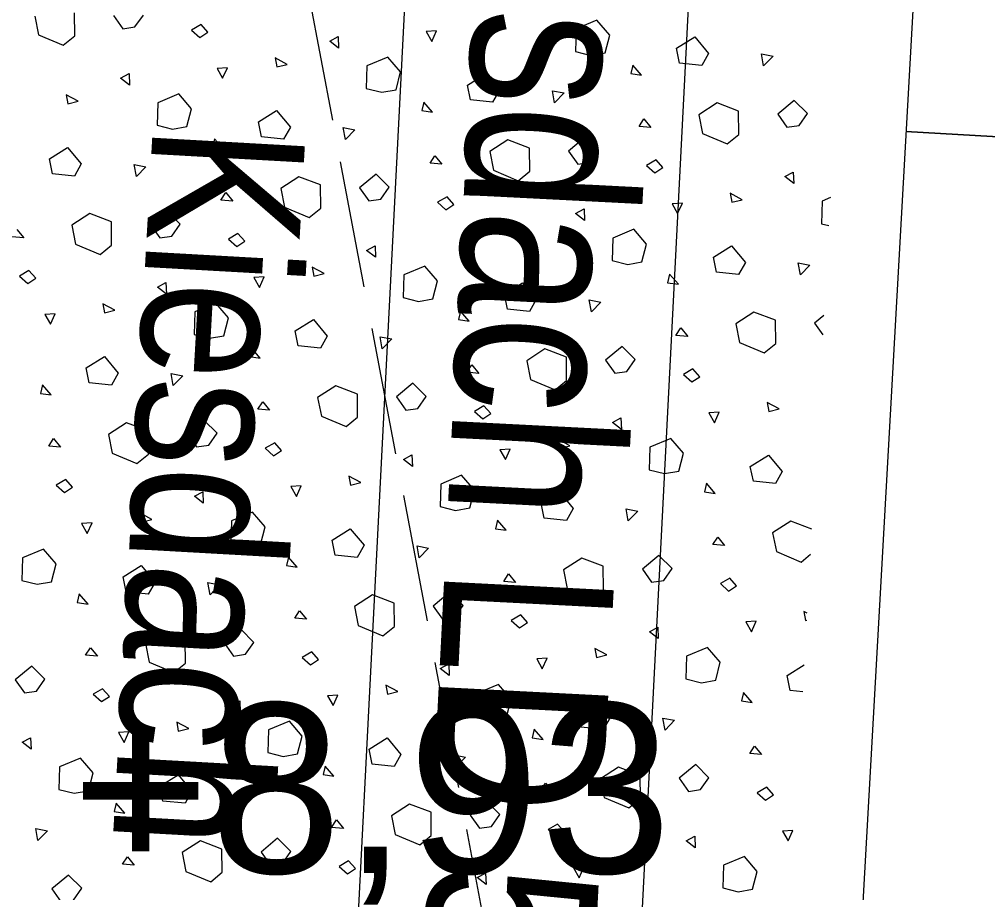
# Model space of a CAD drawing. Header units: metres. Extents: x -19025 to 34897, y -14024 to 26069.
# Drawn here: x -12210 to -11640, y 15038 to 15552 of the extents above; entities that cross this region are included whole.
import ezdxf

# ---------------------------------------------------------------- set-up
doc = ezdxf.new("R2010")
doc.units = ezdxf.units.M
doc.header["$MEASUREMENT"] = 0
doc.linetypes.add('Strichlinie eng', pattern=[0.1, 0.075, -0.025])
doc.linetypes.add('Strichlinie mittel', pattern=[0.15, 0.1, -0.05])
for name, color, linetype in [('221 Gefälledämmung 3D', 7, 'Continuous'), ('310 Dachkonstruktion massiv', 7, 'Continuous'), ('916 Kote PP Rohbau', 7, 'Continuous'), ('930 Beschriftung Allgemein', 7, 'Continuous'), ('937 Beschriftung Detail', 7, 'Continuous')]:
    doc.layers.add(name, color=color, linetype=linetype)
doc.styles.add('ERSTELLTER_STIL_1', font='ARIALN.TTF')
doc.styles.add('ERSTELLTER_STIL_3', font='arial.ttf')
doc.styles.add('ERSTELLTER_STIL_9', font='arial.ttf', dxfattribs={"width": 0.8})

# ---------------------------------------------------------------- blocks, each defined once
blk = doc.blocks.new('Höhenbemaßung_26_1', base_point=(-14.03105, 19.23412))
at = {"layer": '916 Kote PP Rohbau', "color": 7, "linetype": 'Continuous', "lineweight": 13}
for p, q in [((-14.03105, 19.13412), (-14.03105, 19.33412)), ((-14.13105, 19.23412), (-13.93105, 19.23412))]:
    blk.add_line(p, q, dxfattribs=at)
blk.add_circle((-14.03105, 19.23412), 0.05, dxfattribs=at)
at = {"layer": '916 Kote PP Rohbau', "color": 7, "lineweight": 13, "insert": (-13.93105, 19.33412), "char_height": 0.1, "attachment_point": 7, "style": 'ERSTELLTER_STIL_3'}
blk.add_mtext('\\A1;{\\pql;\\fArial|b0|i0|c0|p0;\\W1.000000;+8,93}', dxfattribs=at)
blk = doc.blocks.new('*X769')
at = {"layer": '930 Beschriftung Allgemein', "color": 254, "linetype": 'Continuous', "lineweight": 9, "true_color": 0xd4d4d4}
for p, q in [((-13.9526, 19.85714), (-13.95043, 19.84611)), ((-13.92911, 19.84554), (-13.92923, 19.85921)), ((-13.90622, 19.85747), (-13.90075, 19.84976)), ((-13.89363, 19.85079), (-13.88871, 19.85782)), ((-13.85471, 19.85226), (-13.8603, 19.849)), ((-13.85072, 19.84772), (-13.85471, 19.85226)), ((-13.68797, 19.85429), (-13.68704, 19.84898)), ((-13.68092, 19.85052), (-13.68797, 19.85429)), ((-13.62161, 19.85479), (-13.63394, 19.84965)), ((-13.61414, 19.84607), (-13.62161, 19.85479)), ((-13.95043, 19.84611), (-13.93589, 19.84001)), ((-13.93589, 19.84001), (-13.92911, 19.84554)), ((-13.90075, 19.84976), (-13.89363, 19.85079)), ((-13.8603, 19.849), (-13.85542, 19.84461)), ((-13.85542, 19.84461), (-13.85072, 19.84772)), ((-13.71615, 19.8485), (-13.72224, 19.84811)), ((-13.72224, 19.84811), (-13.71893, 19.8423)), ((-13.71893, 19.8423), (-13.71615, 19.8485)), ((-13.68704, 19.84898), (-13.68092, 19.85052)), ((-13.63394, 19.84965), (-13.63433, 19.83635)), ((-13.61685, 19.83555), (-13.61414, 19.84607)), ((-13.779, 19.84239), (-13.774, 19.8451)), ((-13.77372, 19.83831), (-13.779, 19.84239)), ((-13.774, 19.8451), (-13.77372, 19.83831)), ((-13.57476, 19.83833), (-13.56407, 19.84501)), ((-13.56407, 19.84501), (-13.55596, 19.83526)), ((-13.63433, 19.83635), (-13.62526, 19.83407)), ((-13.62526, 19.83407), (-13.61685, 19.83555)), ((-13.57297, 19.82952), (-13.57476, 19.83833)), ((-13.55596, 19.83526), (-13.55996, 19.82817)), ((-13.52478, 19.83498), (-13.51793, 19.83367)), ((-13.52353, 19.82789), (-13.52478, 19.83498)), ((-13.81107, 19.83259), (-13.81014, 19.82728)), ((-13.80402, 19.82881), (-13.81107, 19.83259)), ((-13.81014, 19.82728), (-13.80402, 19.82881)), ((-13.74471, 19.83309), (-13.75704, 19.82795)), ((-13.73724, 19.82436), (-13.74471, 19.83309)), ((-13.60054, 19.82834), (-13.60172, 19.82334)), ((-13.59539, 19.8224), (-13.60054, 19.82834)), ((-13.55996, 19.82817), (-13.57297, 19.82952)), ((-13.51793, 19.83367), (-13.52353, 19.82789)), ((-13.9021, 19.82069), (-13.8971, 19.82339)), ((-13.8971, 19.82339), (-13.89682, 19.8166)), ((-13.83925, 19.82679), (-13.84534, 19.8264)), ((-13.84534, 19.8264), (-13.84203, 19.8206)), ((-13.84203, 19.8206), (-13.83925, 19.82679)), ((-13.75704, 19.82795), (-13.75743, 19.81464)), ((-13.73995, 19.81385), (-13.73724, 19.82436)), ((-13.69786, 19.81663), (-13.68717, 19.82331)), ((-13.68717, 19.82331), (-13.67906, 19.81355)), ((-13.60172, 19.82334), (-13.59539, 19.8224)), ((-13.89682, 19.8166), (-13.9021, 19.82069)), ((-13.86781, 19.81138), (-13.88014, 19.80624)), ((-13.86034, 19.80266), (-13.86781, 19.81138)), ((-13.75743, 19.81464), (-13.74836, 19.81236)), ((-13.74836, 19.81236), (-13.73995, 19.81385)), ((-13.69607, 19.80782), (-13.69786, 19.81663)), ((-13.67906, 19.81355), (-13.68306, 19.80646)), ((-13.64788, 19.81327), (-13.64103, 19.81197)), ((-13.64663, 19.80619), (-13.64788, 19.81327)), ((-13.64103, 19.81197), (-13.64663, 19.80619)), ((-13.93418, 19.81088), (-13.93324, 19.80557)), ((-13.92712, 19.8071), (-13.93418, 19.81088)), ((-13.93324, 19.80557), (-13.92712, 19.8071)), ((-13.88014, 19.80624), (-13.88053, 19.79294)), ((-13.72364, 19.80663), (-13.72482, 19.80164)), ((-13.71849, 19.8007), (-13.72364, 19.80663)), ((-13.68306, 19.80646), (-13.69607, 19.80782)), ((-13.55094, 19.80605), (-13.56159, 19.79916)), ((-13.53822, 19.80122), (-13.55094, 19.80605)), ((-13.50546, 19.80759), (-13.51521, 19.79949)), ((-13.4977, 19.79984), (-13.50546, 19.80759)), ((-13.86305, 19.79214), (-13.86034, 19.80266)), ((-13.82096, 19.79492), (-13.81027, 19.8016)), ((-13.81027, 19.8016), (-13.80216, 19.79185)), ((-13.72482, 19.80164), (-13.71849, 19.8007)), ((-13.5381, 19.78755), (-13.53822, 19.80122)), ((-13.50263, 19.79281), (-13.4977, 19.79984)), ((-13.81918, 19.78611), (-13.82096, 19.79492)), ((-13.59682, 19.7923), (-13.59394, 19.79669)), ((-13.59394, 19.79669), (-13.58987, 19.7917)), ((-13.56159, 19.79916), (-13.55942, 19.78813)), ((-13.51521, 19.79949), (-13.50975, 19.79178)), ((-13.88053, 19.79294), (-13.87146, 19.79066)), ((-13.87146, 19.79066), (-13.86305, 19.79214)), ((-13.80216, 19.79185), (-13.80616, 19.78475)), ((-13.77098, 19.79156), (-13.76413, 19.79026)), ((-13.76973, 19.78448), (-13.77098, 19.79156)), ((-13.76413, 19.79026), (-13.76973, 19.78448)), ((-13.58987, 19.7917), (-13.59682, 19.7923)), ((-13.50975, 19.79178), (-13.50263, 19.79281)), ((-13.84674, 19.78493), (-13.84792, 19.77993)), ((-13.84159, 19.77899), (-13.84674, 19.78493)), ((-13.80616, 19.78475), (-13.81918, 19.78611)), ((-13.67404, 19.78435), (-13.68469, 19.77745)), ((-13.66133, 19.77952), (-13.67404, 19.78435)), ((-13.62856, 19.78589), (-13.63831, 19.77778)), ((-13.6208, 19.77813), (-13.62856, 19.78589)), ((-13.55942, 19.78813), (-13.54488, 19.78202)), ((-13.54488, 19.78202), (-13.5381, 19.78755)), ((-13.94406, 19.77322), (-13.93337, 19.77989)), ((-13.93337, 19.77989), (-13.92526, 19.77014)), ((-13.84792, 19.77993), (-13.84159, 19.77899)), ((-13.68469, 19.77745), (-13.68252, 19.76642)), ((-13.6612, 19.76585), (-13.66133, 19.77952)), ((-13.63831, 19.77778), (-13.63285, 19.77007)), ((-13.62573, 19.7711), (-13.6208, 19.77813)), ((-13.94228, 19.7644), (-13.94406, 19.77322)), ((-13.71992, 19.77059), (-13.71704, 19.77498)), ((-13.71704, 19.77498), (-13.71297, 19.76999)), ((-13.58681, 19.77257), (-13.59239, 19.76931)), ((-13.58281, 19.76803), (-13.58681, 19.77257)), ((-13.92526, 19.77014), (-13.92926, 19.76305)), ((-13.89408, 19.76986), (-13.88724, 19.76855)), ((-13.89283, 19.76278), (-13.89408, 19.76986)), ((-13.88724, 19.76855), (-13.89283, 19.76278)), ((-13.71297, 19.76999), (-13.71992, 19.77059)), ((-13.68252, 19.76642), (-13.66798, 19.76032)), ((-13.66798, 19.76032), (-13.6612, 19.76585)), ((-13.63285, 19.77007), (-13.62573, 19.7711)), ((-13.59239, 19.76931), (-13.58751, 19.76492)), ((-13.58751, 19.76492), (-13.58281, 19.76803)), ((-13.92926, 19.76305), (-13.94228, 19.7644)), ((-13.79714, 19.76264), (-13.80779, 19.75574)), ((-13.78443, 19.75781), (-13.79714, 19.76264)), ((-13.75166, 19.76418), (-13.76141, 19.75607)), ((-13.74391, 19.75642), (-13.75166, 19.76418)), ((-13.51109, 19.7627), (-13.50609, 19.76541)), ((-13.50581, 19.75862), (-13.51109, 19.7627)), ((-13.50609, 19.76541), (-13.50581, 19.75862)), ((-13.80779, 19.75574), (-13.80562, 19.74472)), ((-13.7843, 19.74414), (-13.78443, 19.75781)), ((-13.76141, 19.75607), (-13.75595, 19.74837)), ((-13.74883, 19.74939), (-13.74391, 19.75642)), ((-13.84302, 19.74889), (-13.84014, 19.75327)), ((-13.83607, 19.74829), (-13.84302, 19.74889)), ((-13.84014, 19.75327), (-13.83607, 19.74829)), ((-13.75595, 19.74837), (-13.74883, 19.74939)), ((-13.70991, 19.75087), (-13.71549, 19.7476)), ((-13.70591, 19.74632), (-13.70991, 19.75087)), ((-13.54317, 19.7529), (-13.54223, 19.74759)), ((-13.53611, 19.74912), (-13.54317, 19.7529)), ((-13.54223, 19.74759), (-13.53611, 19.74912)), ((-13.48412, 19.75034), (-13.48913, 19.74826)), ((-13.80562, 19.74472), (-13.79108, 19.73861)), ((-13.79108, 19.73861), (-13.7843, 19.74414)), ((-13.71549, 19.7476), (-13.71061, 19.74321)), ((-13.71061, 19.74321), (-13.70591, 19.74632)), ((-13.63419, 19.741), (-13.6292, 19.74371)), ((-13.6292, 19.74371), (-13.62891, 19.73691)), ((-13.57134, 19.7471), (-13.57743, 19.74671)), ((-13.57743, 19.74671), (-13.57413, 19.74091)), ((-13.57413, 19.74091), (-13.57134, 19.7471)), ((-13.48913, 19.74826), (-13.48952, 19.73495)), ((-13.92024, 19.74094), (-13.93089, 19.73404)), ((-13.90753, 19.7361), (-13.92024, 19.74094)), ((-13.87476, 19.74248), (-13.88451, 19.73437)), ((-13.86701, 19.73472), (-13.87476, 19.74248)), ((-13.62891, 19.73691), (-13.63419, 19.741)), ((-13.96325, 19.73157), (-13.95917, 19.72658)), ((-13.93089, 19.73404), (-13.92872, 19.72301)), ((-13.9074, 19.72244), (-13.90753, 19.7361)), ((-13.88451, 19.73437), (-13.87905, 19.72666)), ((-13.87193, 19.72769), (-13.86701, 19.73472)), ((-13.5999, 19.73169), (-13.61223, 19.72655)), ((-13.59243, 19.72297), (-13.5999, 19.73169)), ((-13.48952, 19.73495), (-13.48505, 19.73383)), ((-13.95917, 19.72658), (-13.96612, 19.72718)), ((-13.87905, 19.72666), (-13.87193, 19.72769)), ((-13.83301, 19.72916), (-13.83859, 19.7259)), ((-13.83859, 19.7259), (-13.83371, 19.72151)), ((-13.82901, 19.72462), (-13.83301, 19.72916)), ((-13.66627, 19.73119), (-13.66533, 19.72588)), ((-13.65921, 19.72742), (-13.66627, 19.73119)), ((-13.66533, 19.72588), (-13.65921, 19.72742)), ((-13.61223, 19.72655), (-13.61262, 19.71325)), ((-13.92872, 19.72301), (-13.91418, 19.71691)), ((-13.91418, 19.71691), (-13.9074, 19.72244)), ((-13.83371, 19.72151), (-13.82901, 19.72462)), ((-13.7573, 19.71929), (-13.7523, 19.722)), ((-13.7523, 19.722), (-13.75201, 19.7152)), ((-13.69444, 19.7254), (-13.70053, 19.72501)), ((-13.70053, 19.72501), (-13.69723, 19.7192)), ((-13.69723, 19.7192), (-13.69444, 19.7254)), ((-13.59514, 19.71245), (-13.59243, 19.72297)), ((-13.55305, 19.71523), (-13.54236, 19.72191)), ((-13.54236, 19.72191), (-13.53425, 19.71216)), ((-13.75201, 19.7152), (-13.7573, 19.71929)), ((-13.55127, 19.70642), (-13.55305, 19.71523)), ((-13.78937, 19.70949), (-13.78843, 19.70417)), ((-13.78231, 19.70571), (-13.78937, 19.70949)), ((-13.723, 19.70998), (-13.73533, 19.70484)), ((-13.71553, 19.70126), (-13.723, 19.70998)), ((-13.61262, 19.71325), (-13.60355, 19.71097)), ((-13.60355, 19.71097), (-13.59514, 19.71245)), ((-13.53425, 19.71216), (-13.53825, 19.70507)), ((-13.50307, 19.71187), (-13.49623, 19.71057)), ((-13.50182, 19.70479), (-13.50307, 19.71187)), ((-13.49623, 19.71057), (-13.50182, 19.70479)), ((-13.95611, 19.70746), (-13.96169, 19.70419)), ((-13.96169, 19.70419), (-13.95681, 19.6998)), ((-13.95681, 19.6998), (-13.95211, 19.70291)), ((-13.95211, 19.70291), (-13.95611, 19.70746)), ((-13.81754, 19.70369), (-13.82363, 19.7033)), ((-13.82363, 19.7033), (-13.82033, 19.6975)), ((-13.82033, 19.6975), (-13.81754, 19.70369)), ((-13.78843, 19.70417), (-13.78231, 19.70571)), ((-13.73533, 19.70484), (-13.73572, 19.69154)), ((-13.57884, 19.70524), (-13.58001, 19.70024)), ((-13.57368, 19.6993), (-13.57884, 19.70524)), ((-13.53825, 19.70507), (-13.55127, 19.70642)), ((-13.8804, 19.69759), (-13.8754, 19.70029)), ((-13.87511, 19.6935), (-13.8804, 19.69759)), ((-13.8754, 19.70029), (-13.87511, 19.6935)), ((-13.71824, 19.69074), (-13.71553, 19.70126)), ((-13.67615, 19.69353), (-13.66546, 19.7002)), ((-13.66546, 19.7002), (-13.65735, 19.69045)), ((-13.58001, 19.70024), (-13.57368, 19.6993)), ((-13.73572, 19.69154), (-13.72665, 19.68926)), ((-13.67437, 19.68472), (-13.67615, 19.69353)), ((-13.91247, 19.68778), (-13.91153, 19.68247)), ((-13.90541, 19.684), (-13.91247, 19.68778)), ((-13.8461, 19.68828), (-13.85843, 19.68314)), ((-13.83863, 19.67956), (-13.8461, 19.68828)), ((-13.72665, 19.68926), (-13.71824, 19.69074)), ((-13.65735, 19.69045), (-13.66135, 19.68336)), ((-13.62617, 19.69017), (-13.61933, 19.68887)), ((-13.62493, 19.68309), (-13.62617, 19.69017)), ((-13.61933, 19.68887), (-13.62493, 19.68309)), ((-13.94064, 19.68199), (-13.94673, 19.6816)), ((-13.94673, 19.6816), (-13.94343, 19.67579)), ((-13.94343, 19.67579), (-13.94064, 19.68199)), ((-13.91153, 19.68247), (-13.90541, 19.684)), ((-13.85843, 19.68314), (-13.85882, 19.66983)), ((-13.70194, 19.68353), (-13.70311, 19.67854)), ((-13.69678, 19.6776), (-13.70194, 19.68353)), ((-13.66135, 19.68336), (-13.67437, 19.68472)), ((-13.52924, 19.68295), (-13.53988, 19.67606)), ((-13.51652, 19.67812), (-13.52924, 19.68295)), ((-13.48801, 19.68095), (-13.49351, 19.67639)), ((-13.84134, 19.66904), (-13.83863, 19.67956)), ((-13.79925, 19.67182), (-13.78856, 19.6785)), ((-13.78856, 19.6785), (-13.78046, 19.66875)), ((-13.70311, 19.67854), (-13.69678, 19.6776)), ((-13.53988, 19.67606), (-13.53771, 19.66503)), ((-13.51639, 19.66445), (-13.51652, 19.67812)), ((-13.49351, 19.67639), (-13.48865, 19.66954)), ((-13.85882, 19.66983), (-13.84975, 19.66756)), ((-13.84975, 19.66756), (-13.84134, 19.66904)), ((-13.79747, 19.66301), (-13.79925, 19.67182)), ((-13.78046, 19.66875), (-13.78445, 19.66165)), ((-13.57511, 19.6692), (-13.57224, 19.67359)), ((-13.56816, 19.6686), (-13.57511, 19.6692)), ((-13.57224, 19.67359), (-13.56816, 19.6686)), ((-13.78445, 19.66165), (-13.79747, 19.66301)), ((-13.74928, 19.66846), (-13.74243, 19.66716)), ((-13.74803, 19.66138), (-13.74928, 19.66846)), ((-13.74243, 19.66716), (-13.74803, 19.66138)), ((-13.53771, 19.66503), (-13.52317, 19.65892)), ((-13.52317, 19.65892), (-13.51639, 19.66445)), ((-13.82504, 19.66183), (-13.82621, 19.65683)), ((-13.81989, 19.65589), (-13.82504, 19.66183)), ((-13.65234, 19.66125), (-13.66299, 19.65435)), ((-13.63962, 19.65642), (-13.65234, 19.66125)), ((-13.60686, 19.66279), (-13.61661, 19.65468)), ((-13.5991, 19.65503), (-13.60686, 19.66279)), ((-13.92235, 19.65012), (-13.91167, 19.65679)), ((-13.91167, 19.65679), (-13.90356, 19.64704)), ((-13.82621, 19.65683), (-13.81989, 19.65589)), ((-13.69821, 19.64749), (-13.69534, 19.65188)), ((-13.69534, 19.65188), (-13.69126, 19.64689)), ((-13.66299, 19.65435), (-13.66081, 19.64332)), ((-13.63949, 19.64275), (-13.63962, 19.65642)), ((-13.61661, 19.65468), (-13.61114, 19.64697)), ((-13.60402, 19.648), (-13.5991, 19.65503)), ((-13.92057, 19.6413), (-13.92235, 19.65012)), ((-13.90356, 19.64704), (-13.90755, 19.63995)), ((-13.87238, 19.64676), (-13.86553, 19.64545)), ((-13.87113, 19.63967), (-13.87238, 19.64676)), ((-13.69126, 19.64689), (-13.69821, 19.64749)), ((-13.61114, 19.64697), (-13.60402, 19.648)), ((-13.5651, 19.64947), (-13.57068, 19.64621)), ((-13.57068, 19.64621), (-13.5658, 19.64182)), ((-13.5611, 19.64493), (-13.5651, 19.64947)), ((-13.94814, 19.64012), (-13.94931, 19.63512)), ((-13.94299, 19.63418), (-13.94814, 19.64012)), ((-13.90755, 19.63995), (-13.92057, 19.6413)), ((-13.86553, 19.64545), (-13.87113, 19.63967)), ((-13.72996, 19.64108), (-13.73971, 19.63297)), ((-13.7222, 19.63332), (-13.72996, 19.64108)), ((-13.66081, 19.64332), (-13.64627, 19.63722)), ((-13.64627, 19.63722), (-13.63949, 19.64275)), ((-13.5658, 19.64182), (-13.5611, 19.64493)), ((-13.94931, 19.63512), (-13.94299, 19.63418)), ((-13.77544, 19.63954), (-13.78609, 19.63264)), ((-13.76272, 19.63471), (-13.77544, 19.63954)), ((-13.76259, 19.62104), (-13.76272, 19.63471)), ((-13.82132, 19.62579), (-13.81844, 19.63017)), ((-13.81844, 19.63017), (-13.81436, 19.62519)), ((-13.78609, 19.63264), (-13.78391, 19.62162)), ((-13.73971, 19.63297), (-13.73424, 19.62527)), ((-13.72712, 19.62629), (-13.7222, 19.63332)), ((-13.52146, 19.6298), (-13.52052, 19.62449)), ((-13.51441, 19.62602), (-13.52146, 19.6298)), ((-13.81436, 19.62519), (-13.82132, 19.62579)), ((-13.73424, 19.62527), (-13.72712, 19.62629)), ((-13.6882, 19.62777), (-13.69378, 19.6245)), ((-13.69378, 19.6245), (-13.6889, 19.62011)), ((-13.6889, 19.62011), (-13.6842, 19.62322)), ((-13.6842, 19.62322), (-13.6882, 19.62777)), ((-13.54963, 19.624), (-13.55572, 19.62361)), ((-13.55572, 19.62361), (-13.55242, 19.61781)), ((-13.55242, 19.61781), (-13.54963, 19.624)), ((-13.52052, 19.62449), (-13.51441, 19.62602)), ((-13.89854, 19.61783), (-13.90919, 19.61094)), ((-13.88582, 19.613), (-13.89854, 19.61783)), ((-13.85306, 19.61938), (-13.86281, 19.61127)), ((-13.8453, 19.61162), (-13.85306, 19.61938)), ((-13.78391, 19.62162), (-13.76938, 19.61551)), ((-13.76938, 19.61551), (-13.76259, 19.62104)), ((-13.61249, 19.6179), (-13.60749, 19.6206)), ((-13.6072, 19.61381), (-13.61249, 19.6179)), ((-13.60749, 19.6206), (-13.6072, 19.61381)), ((-13.88569, 19.59934), (-13.88582, 19.613)), ((-13.85022, 19.60459), (-13.8453, 19.61162)), ((-13.94442, 19.60408), (-13.94154, 19.60847)), ((-13.94154, 19.60847), (-13.93747, 19.60348)), ((-13.90919, 19.61094), (-13.90702, 19.59991)), ((-13.86281, 19.61127), (-13.85734, 19.60356)), ((-13.8113, 19.60606), (-13.81689, 19.60279)), ((-13.80731, 19.60152), (-13.8113, 19.60606)), ((-13.64456, 19.60809), (-13.64362, 19.60278)), ((-13.63751, 19.60431), (-13.64456, 19.60809)), ((-13.5782, 19.60859), (-13.59052, 19.60345)), ((-13.57073, 19.59987), (-13.5782, 19.60859)), ((-13.93747, 19.60348), (-13.94442, 19.60408)), ((-13.85734, 19.60356), (-13.85022, 19.60459)), ((-13.81689, 19.60279), (-13.81201, 19.59841)), ((-13.81201, 19.59841), (-13.80731, 19.60152)), ((-13.67273, 19.6023), (-13.67883, 19.60191)), ((-13.67883, 19.60191), (-13.67552, 19.5961)), ((-13.67552, 19.5961), (-13.67273, 19.6023)), ((-13.64362, 19.60278), (-13.63751, 19.60431)), ((-13.59052, 19.60345), (-13.59092, 19.59015)), ((-13.90702, 19.59991), (-13.89248, 19.5938)), ((-13.89248, 19.5938), (-13.88569, 19.59934)), ((-13.73559, 19.59619), (-13.73059, 19.5989)), ((-13.7303, 19.5921), (-13.73559, 19.59619)), ((-13.73059, 19.5989), (-13.7303, 19.5921)), ((-13.57343, 19.58935), (-13.57073, 19.59987)), ((-13.53134, 19.59213), (-13.52066, 19.59881)), ((-13.52066, 19.59881), (-13.51255, 19.58906)), ((-13.59092, 19.59015), (-13.58184, 19.58787)), ((-13.58184, 19.58787), (-13.57343, 19.58935)), ((-13.52956, 19.58332), (-13.53134, 19.59213)), ((-13.51255, 19.58906), (-13.51655, 19.58196)), ((-13.9344, 19.58436), (-13.93999, 19.58109)), ((-13.93041, 19.57981), (-13.9344, 19.58436)), ((-13.76766, 19.58638), (-13.76673, 19.58107)), ((-13.76061, 19.58261), (-13.76766, 19.58638)), ((-13.7013, 19.58688), (-13.71363, 19.58174)), ((-13.69383, 19.57816), (-13.7013, 19.58688)), ((-13.51655, 19.58196), (-13.52956, 19.58332)), ((-13.93999, 19.58109), (-13.93511, 19.5767)), ((-13.93511, 19.5767), (-13.93041, 19.57981)), ((-13.79583, 19.58059), (-13.80193, 19.5802)), ((-13.80193, 19.5802), (-13.79862, 19.5744)), ((-13.79862, 19.5744), (-13.79583, 19.58059)), ((-13.76673, 19.58107), (-13.76061, 19.58261)), ((-13.71363, 19.58174), (-13.71402, 19.56844)), ((-13.69654, 19.56764), (-13.69383, 19.57816)), ((-13.55713, 19.58214), (-13.5583, 19.57714)), ((-13.55198, 19.5762), (-13.55713, 19.58214)), ((-13.85869, 19.57449), (-13.85369, 19.57719)), ((-13.85341, 19.5704), (-13.85869, 19.57449)), ((-13.85369, 19.57719), (-13.85341, 19.5704)), ((-13.65444, 19.57043), (-13.64376, 19.5771)), ((-13.64376, 19.5771), (-13.63565, 19.56735)), ((-13.5583, 19.57714), (-13.55198, 19.5762)), ((-13.71402, 19.56844), (-13.70494, 19.56616)), ((-13.70494, 19.56616), (-13.69654, 19.56764)), ((-13.65266, 19.56161), (-13.65444, 19.57043)), ((-13.63565, 19.56735), (-13.63965, 19.56026)), ((-13.60447, 19.56707), (-13.59762, 19.56576)), ((-13.60322, 19.55999), (-13.60447, 19.56707)), ((-13.89076, 19.56468), (-13.88983, 19.55937)), ((-13.88371, 19.5609), (-13.89076, 19.56468)), ((-13.88983, 19.55937), (-13.88371, 19.5609)), ((-13.8244, 19.56518), (-13.83673, 19.56004)), ((-13.81693, 19.55645), (-13.8244, 19.56518)), ((-13.68023, 19.56043), (-13.6814, 19.55543)), ((-13.67508, 19.5545), (-13.68023, 19.56043)), ((-13.63965, 19.56026), (-13.65266, 19.56161)), ((-13.59762, 19.56576), (-13.60322, 19.55999)), ((-13.91894, 19.55889), (-13.92503, 19.5585)), ((-13.92503, 19.5585), (-13.92172, 19.55269)), ((-13.92172, 19.55269), (-13.91894, 19.55889)), ((-13.83673, 19.56004), (-13.83712, 19.54673)), ((-13.81964, 19.54594), (-13.81693, 19.55645)), ((-13.77755, 19.54872), (-13.76686, 19.5554)), ((-13.76686, 19.5554), (-13.75875, 19.54565)), ((-13.6814, 19.55543), (-13.67508, 19.5545)), ((-13.50753, 19.55985), (-13.51818, 19.55295)), ((-13.49507, 19.55512), (-13.50753, 19.55985)), ((-13.55341, 19.5461), (-13.55053, 19.55048)), ((-13.55053, 19.55048), (-13.54646, 19.5455)), ((-13.51818, 19.55295), (-13.51601, 19.54193)), ((-13.9475, 19.54347), (-13.95983, 19.53833)), ((-13.94003, 19.53475), (-13.9475, 19.54347)), ((-13.83712, 19.54673), (-13.82805, 19.54445)), ((-13.82805, 19.54445), (-13.81964, 19.54594)), ((-13.77576, 19.53991), (-13.77755, 19.54872)), ((-13.75875, 19.54565), (-13.76275, 19.53855)), ((-13.72757, 19.54536), (-13.72072, 19.54406)), ((-13.72632, 19.53828), (-13.72757, 19.54536)), ((-13.72072, 19.54406), (-13.72632, 19.53828)), ((-13.54646, 19.5455), (-13.55341, 19.5461)), ((-13.95983, 19.53833), (-13.96022, 19.52503)), ((-13.80333, 19.53873), (-13.80451, 19.53373)), ((-13.79818, 19.53279), (-13.80333, 19.53873)), ((-13.76275, 19.53855), (-13.77576, 19.53991)), ((-13.63063, 19.53815), (-13.64128, 19.53125)), ((-13.61791, 19.53331), (-13.63063, 19.53815)), ((-13.58515, 19.53969), (-13.5949, 19.53158)), ((-13.57739, 19.53193), (-13.58515, 19.53969)), ((-13.51601, 19.54193), (-13.50147, 19.53582)), ((-13.50147, 19.53582), (-13.49589, 19.54037)), ((-13.94274, 19.52423), (-13.94003, 19.53475)), ((-13.90065, 19.52701), (-13.88996, 19.53369)), ((-13.88996, 19.53369), (-13.88185, 19.52394)), ((-13.80451, 19.53373), (-13.79818, 19.53279)), ((-13.61779, 19.51965), (-13.61791, 19.53331)), ((-13.58231, 19.5249), (-13.57739, 19.53193)), ((-13.89886, 19.5182), (-13.90065, 19.52701)), ((-13.67651, 19.52439), (-13.67363, 19.52878)), ((-13.67363, 19.52878), (-13.66956, 19.52379)), ((-13.64128, 19.53125), (-13.63911, 19.52022)), ((-13.5949, 19.53158), (-13.58943, 19.52387)), ((-13.54339, 19.52637), (-13.54898, 19.52311)), ((-13.5394, 19.52183), (-13.54339, 19.52637)), ((-13.96022, 19.52503), (-13.95115, 19.52275)), ((-13.95115, 19.52275), (-13.94274, 19.52423)), ((-13.88185, 19.52394), (-13.88585, 19.51685)), ((-13.85067, 19.52366), (-13.84382, 19.52235)), ((-13.84942, 19.51657), (-13.85067, 19.52366)), ((-13.84382, 19.52235), (-13.84942, 19.51657)), ((-13.66956, 19.52379), (-13.67651, 19.52439)), ((-13.58943, 19.52387), (-13.58231, 19.5249)), ((-13.54898, 19.52311), (-13.5441, 19.51872)), ((-13.5441, 19.51872), (-13.5394, 19.52183)), ((-13.92643, 19.51702), (-13.92761, 19.51202)), ((-13.92128, 19.51108), (-13.92643, 19.51702)), ((-13.88585, 19.51685), (-13.89886, 19.5182)), ((-13.75373, 19.51644), (-13.76438, 19.50954)), ((-13.74101, 19.51161), (-13.75373, 19.51644)), ((-13.70825, 19.51798), (-13.718, 19.50987)), ((-13.70049, 19.51022), (-13.70825, 19.51798)), ((-13.63911, 19.52022), (-13.62457, 19.51412)), ((-13.62457, 19.51412), (-13.61779, 19.51965)), ((-13.92761, 19.51202), (-13.92128, 19.51108)), ((-13.76438, 19.50954), (-13.76221, 19.49852)), ((-13.74089, 19.49794), (-13.74101, 19.51161)), ((-13.718, 19.50987), (-13.71254, 19.50217)), ((-13.70542, 19.50319), (-13.70049, 19.51022)), ((-13.79961, 19.50269), (-13.79673, 19.50707)), ((-13.79673, 19.50707), (-13.79266, 19.50209)), ((-13.66649, 19.50467), (-13.67208, 19.5014)), ((-13.6625, 19.50012), (-13.66649, 19.50467)), ((-13.49975, 19.5067), (-13.49882, 19.50138)), ((-13.49784, 19.50567), (-13.49975, 19.5067)), ((-13.79266, 19.50209), (-13.79961, 19.50269)), ((-13.76221, 19.49852), (-13.74767, 19.49241)), ((-13.74767, 19.49241), (-13.74089, 19.49794)), ((-13.71254, 19.50217), (-13.70542, 19.50319)), ((-13.67208, 19.5014), (-13.6672, 19.49701)), ((-13.6672, 19.49701), (-13.6625, 19.50012)), ((-13.52793, 19.5009), (-13.53402, 19.50051)), ((-13.53402, 19.50051), (-13.53071, 19.49471)), ((-13.53071, 19.49471), (-13.52793, 19.5009)), ((-13.49882, 19.50138), (-13.49807, 19.50157)), ((-13.87683, 19.49473), (-13.88748, 19.48784)), ((-13.86412, 19.4899), (-13.87683, 19.49473)), ((-13.83135, 19.49627), (-13.8411, 19.48817)), ((-13.82359, 19.48852), (-13.83135, 19.49627)), ((-13.59078, 19.4948), (-13.58578, 19.4975)), ((-13.5855, 19.49071), (-13.59078, 19.4948)), ((-13.58578, 19.4975), (-13.5855, 19.49071)), ((-13.88748, 19.48784), (-13.88531, 19.47681)), ((-13.86399, 19.47623), (-13.86412, 19.4899)), ((-13.8411, 19.48817), (-13.83564, 19.48046)), ((-13.82852, 19.48149), (-13.82359, 19.48852)), ((-13.92271, 19.48098), (-13.91983, 19.48537)), ((-13.91576, 19.48038), (-13.92271, 19.48098)), ((-13.91983, 19.48537), (-13.91576, 19.48038)), ((-13.83564, 19.48046), (-13.82852, 19.48149)), ((-13.7896, 19.48296), (-13.79518, 19.47969)), ((-13.7856, 19.47842), (-13.7896, 19.48296)), ((-13.62286, 19.48499), (-13.62192, 19.47968)), ((-13.6158, 19.48121), (-13.62286, 19.48499)), ((-13.62192, 19.47968), (-13.6158, 19.48121)), ((-13.55649, 19.48549), (-13.56882, 19.48035)), ((-13.54902, 19.47677), (-13.55649, 19.48549)), ((-13.88531, 19.47681), (-13.87077, 19.4707)), ((-13.87077, 19.4707), (-13.86399, 19.47623)), ((-13.79518, 19.47969), (-13.7903, 19.47531)), ((-13.7903, 19.47531), (-13.7856, 19.47842)), ((-13.71388, 19.47309), (-13.70888, 19.4758)), ((-13.70888, 19.4758), (-13.7086, 19.469)), ((-13.65103, 19.4792), (-13.65712, 19.47881)), ((-13.65712, 19.47881), (-13.65381, 19.473)), ((-13.65381, 19.473), (-13.65103, 19.4792)), ((-13.56882, 19.48035), (-13.56921, 19.46704)), ((-13.55173, 19.46625), (-13.54902, 19.47677)), ((-13.50964, 19.46903), (-13.49954, 19.47534)), ((-13.95445, 19.47457), (-13.9642, 19.46646)), ((-13.9467, 19.46681), (-13.95445, 19.47457)), ((-13.7086, 19.469), (-13.71388, 19.47309)), ((-13.9642, 19.46646), (-13.95874, 19.45875)), ((-13.95162, 19.45978), (-13.9467, 19.46681)), ((-13.67959, 19.46378), (-13.69192, 19.45864)), ((-13.67212, 19.45506), (-13.67959, 19.46378)), ((-13.56921, 19.46704), (-13.56014, 19.46477)), ((-13.56014, 19.46477), (-13.55173, 19.46625)), ((-13.50786, 19.46022), (-13.50964, 19.46903)), ((-13.95874, 19.45875), (-13.95162, 19.45978)), ((-13.9127, 19.46125), (-13.91828, 19.45799)), ((-13.91828, 19.45799), (-13.9134, 19.4536)), ((-13.9087, 19.45671), (-13.9127, 19.46125)), ((-13.74596, 19.46328), (-13.74502, 19.45797)), ((-13.7389, 19.45951), (-13.74596, 19.46328)), ((-13.74502, 19.45797), (-13.7389, 19.45951)), ((-13.69192, 19.45864), (-13.69231, 19.44534)), ((-13.53542, 19.45904), (-13.5366, 19.45404)), ((-13.53027, 19.4531), (-13.53542, 19.45904)), ((-13.50043, 19.45945), (-13.50786, 19.46022)), ((-13.9134, 19.4536), (-13.9087, 19.45671)), ((-13.83698, 19.45138), (-13.83199, 19.45409)), ((-13.83199, 19.45409), (-13.8317, 19.4473)), ((-13.77413, 19.45749), (-13.78022, 19.4571)), ((-13.78022, 19.4571), (-13.77692, 19.45129)), ((-13.77692, 19.45129), (-13.77413, 19.45749)), ((-13.67483, 19.44454), (-13.67212, 19.45506)), ((-13.63274, 19.44733), (-13.62205, 19.454)), ((-13.62205, 19.454), (-13.61394, 19.44425)), ((-13.5366, 19.45404), (-13.53027, 19.4531)), ((-13.8317, 19.4473), (-13.83698, 19.45138)), ((-13.63096, 19.43851), (-13.63274, 19.44733)), ((-13.86906, 19.44158), (-13.86812, 19.43627)), ((-13.862, 19.4378), (-13.86906, 19.44158)), ((-13.80269, 19.44208), (-13.81502, 19.43694)), ((-13.79522, 19.43335), (-13.80269, 19.44208)), ((-13.69231, 19.44534), (-13.68324, 19.44306)), ((-13.68324, 19.44306), (-13.67483, 19.44454)), ((-13.61394, 19.44425), (-13.61794, 19.43716)), ((-13.58276, 19.44397), (-13.57592, 19.44266)), ((-13.58151, 19.43688), (-13.58276, 19.44397)), ((-13.57592, 19.44266), (-13.58151, 19.43688)), ((-13.89723, 19.43578), (-13.90332, 19.43539)), ((-13.90332, 19.43539), (-13.90002, 19.42959)), ((-13.90002, 19.42959), (-13.89723, 19.43578)), ((-13.86812, 19.43627), (-13.862, 19.4378)), ((-13.81502, 19.43694), (-13.81541, 19.42363)), ((-13.65853, 19.43733), (-13.6597, 19.43233)), ((-13.65337, 19.43139), (-13.65853, 19.43733)), ((-13.61794, 19.43716), (-13.63096, 19.43851)), ((-13.96008, 19.42968), (-13.95509, 19.43239)), ((-13.9548, 19.42559), (-13.96008, 19.42968)), ((-13.95509, 19.43239), (-13.9548, 19.42559)), ((-13.79793, 19.42284), (-13.79522, 19.43335)), ((-13.75584, 19.42562), (-13.74515, 19.4323)), ((-13.74515, 19.4323), (-13.73704, 19.42255)), ((-13.6597, 19.43233), (-13.65337, 19.43139)), ((-13.81541, 19.42363), (-13.80634, 19.42135)), ((-13.75406, 19.41681), (-13.75584, 19.42562)), ((-13.5317, 19.423), (-13.52882, 19.42738)), ((-13.52882, 19.42738), (-13.52475, 19.4224)), ((-13.92579, 19.42037), (-13.93812, 19.41523)), ((-13.91832, 19.41165), (-13.92579, 19.42037)), ((-13.80634, 19.42135), (-13.79793, 19.42284)), ((-13.73704, 19.42255), (-13.74104, 19.41545)), ((-13.70586, 19.42226), (-13.69902, 19.42096)), ((-13.70461, 19.41518), (-13.70586, 19.42226)), ((-13.69902, 19.42096), (-13.70461, 19.41518)), ((-13.52475, 19.4224), (-13.5317, 19.423)), ((-13.93812, 19.41523), (-13.93851, 19.40193)), ((-13.78163, 19.41563), (-13.7828, 19.41063)), ((-13.77647, 19.40969), (-13.78163, 19.41563)), ((-13.74104, 19.41545), (-13.75406, 19.41681)), ((-13.60892, 19.41504), (-13.61957, 19.40815)), ((-13.59621, 19.41021), (-13.60892, 19.41504)), ((-13.56344, 19.41659), (-13.57319, 19.40848)), ((-13.55569, 19.40883), (-13.56344, 19.41659)), ((-13.92103, 19.40113), (-13.91832, 19.41165)), ((-13.87894, 19.40391), (-13.86825, 19.41059)), ((-13.86825, 19.41059), (-13.86014, 19.40084)), ((-13.7828, 19.41063), (-13.77647, 19.40969)), ((-13.61957, 19.40815), (-13.6174, 19.39712)), ((-13.59608, 19.39655), (-13.59621, 19.41021)), ((-13.57319, 19.40848), (-13.56773, 19.40077)), ((-13.56061, 19.4018), (-13.55569, 19.40883)), ((-13.93851, 19.40193), (-13.92944, 19.39965)), ((-13.92944, 19.39965), (-13.92103, 19.40113)), ((-13.87716, 19.3951), (-13.87894, 19.40391)), ((-13.86014, 19.40084), (-13.86414, 19.39375)), ((-13.6548, 19.40129), (-13.65193, 19.40568)), ((-13.64785, 19.40069), (-13.6548, 19.40129)), ((-13.65193, 19.40568), (-13.64785, 19.40069)), ((-13.56773, 19.40077), (-13.56061, 19.4018)), ((-13.52169, 19.40327), (-13.52727, 19.40001)), ((-13.51769, 19.39873), (-13.52169, 19.40327)), ((-13.86414, 19.39375), (-13.87716, 19.3951)), ((-13.82896, 19.40055), (-13.82212, 19.39925)), ((-13.82772, 19.39347), (-13.82896, 19.40055)), ((-13.82212, 19.39925), (-13.82772, 19.39347)), ((-13.6174, 19.39712), (-13.60286, 19.39101)), ((-13.60286, 19.39101), (-13.59608, 19.39655)), ((-13.52727, 19.40001), (-13.52239, 19.39562)), ((-13.52239, 19.39562), (-13.51769, 19.39873)), ((-13.90473, 19.39392), (-13.9059, 19.38892)), ((-13.89957, 19.38798), (-13.90473, 19.39392)), ((-13.73203, 19.39334), (-13.74267, 19.38644)), ((-13.71931, 19.38851), (-13.73203, 19.39334)), ((-13.68654, 19.39488), (-13.6963, 19.38677)), ((-13.67879, 19.38712), (-13.68654, 19.39488)), ((-13.9059, 19.38892), (-13.89957, 19.38798)), ((-13.7779, 19.37959), (-13.77503, 19.38397)), ((-13.77503, 19.38397), (-13.77095, 19.37899)), ((-13.74267, 19.38644), (-13.7405, 19.37542)), ((-13.71918, 19.37484), (-13.71931, 19.38851)), ((-13.6963, 19.38677), (-13.69083, 19.37906)), ((-13.68371, 19.38009), (-13.67879, 19.38712)), ((-13.95206, 19.37885), (-13.94522, 19.37755)), ((-13.95082, 19.37177), (-13.95206, 19.37885)), ((-13.77095, 19.37899), (-13.7779, 19.37959)), ((-13.69083, 19.37906), (-13.68371, 19.38009)), ((-13.64479, 19.38157), (-13.65037, 19.3783)), ((-13.65037, 19.3783), (-13.64549, 19.37391)), ((-13.64079, 19.37702), (-13.64479, 19.38157)), ((-13.94522, 19.37755), (-13.95082, 19.37177)), ((-13.80965, 19.37317), (-13.8194, 19.36507)), ((-13.80189, 19.36541), (-13.80965, 19.37317)), ((-13.7405, 19.37542), (-13.72596, 19.36931)), ((-13.72596, 19.36931), (-13.71918, 19.37484)), ((-13.64549, 19.37391), (-13.64079, 19.37702)), ((-13.56908, 19.3717), (-13.56408, 19.3744)), ((-13.56408, 19.3744), (-13.56379, 19.36761)), ((-13.50622, 19.3778), (-13.51231, 19.37741)), ((-13.51231, 19.37741), (-13.50901, 19.37161)), ((-13.50901, 19.37161), (-13.50622, 19.3778)), ((-13.85513, 19.37163), (-13.86578, 19.36474)), ((-13.84241, 19.3668), (-13.85513, 19.37163)), ((-13.84228, 19.35313), (-13.84241, 19.3668)), ((-13.56379, 19.36761), (-13.56908, 19.3717)), ((-13.901, 19.35788), (-13.89813, 19.36227)), ((-13.89813, 19.36227), (-13.89405, 19.35728)), ((-13.86578, 19.36474), (-13.8636, 19.35371)), ((-13.8194, 19.36507), (-13.81393, 19.35736)), ((-13.80681, 19.35839), (-13.80189, 19.36541)), ((-13.60115, 19.36189), (-13.60021, 19.35658)), ((-13.59409, 19.35811), (-13.60115, 19.36189)), ((-13.53478, 19.36239), (-13.54711, 19.35725)), ((-13.52731, 19.35366), (-13.53478, 19.36239)), ((-13.89405, 19.35728), (-13.901, 19.35788)), ((-13.81393, 19.35736), (-13.80681, 19.35839)), ((-13.76789, 19.35986), (-13.77347, 19.35659)), ((-13.77347, 19.35659), (-13.76859, 19.35221)), ((-13.76859, 19.35221), (-13.76389, 19.35532)), ((-13.76389, 19.35532), (-13.76789, 19.35986)), ((-13.62932, 19.3561), (-13.63541, 19.35571)), ((-13.63541, 19.35571), (-13.63211, 19.3499)), ((-13.63211, 19.3499), (-13.62932, 19.3561)), ((-13.60021, 19.35658), (-13.59409, 19.35811)), ((-13.54711, 19.35725), (-13.5475, 19.34394)), ((-13.93275, 19.35147), (-13.9425, 19.34336)), ((-13.92499, 19.34371), (-13.93275, 19.35147)), ((-13.8636, 19.35371), (-13.84906, 19.3476)), ((-13.84906, 19.3476), (-13.84228, 19.35313)), ((-13.69218, 19.34999), (-13.68718, 19.3527)), ((-13.68689, 19.3459), (-13.69218, 19.34999)), ((-13.68718, 19.3527), (-13.68689, 19.3459)), ((-13.53002, 19.34315), (-13.52731, 19.35366)), ((-13.92991, 19.33668), (-13.92499, 19.34371)), ((-13.5475, 19.34394), (-13.53843, 19.34166)), ((-13.9425, 19.34336), (-13.93703, 19.33565)), ((-13.53843, 19.34166), (-13.53002, 19.34315))]:
    blk.add_line(p, q, dxfattribs=at)
blk = doc.blocks.new('Schraffur_2_1', base_point=(4.65639, 0))
at = {"layer": '930 Beschriftung Allgemein', "color": 254, "linetype": 'Strichlinie mittel', "lineweight": 9, "true_color": 0xd4d4d4}
blk.add_blockref('*X769', (0, 0), dxfattribs=at)
at = {"layer": '930 Beschriftung Allgemein', "color": 7, "lineweight": 13, "insert": (-13.8843, 19.79415), "char_height": 0.09, "width": 0.4286376, "attachment_point": 7, "rotation": 266.7913, "style": 'ERSTELLTER_STIL_1'}
blk.add_mtext('\\A1;{\\pql;\\fArial Narrow|b0|i0|c0|p0;\\W1.000000;Kiesdach}', dxfattribs=at)
blk = doc.blocks.new('Dachfläche_78_1', base_point=(-13.46946, 17.32928))
at = {"layer": '221 Gefälledämmung 3D', "color": 32, "linetype": 'Strichlinie eng', "lineweight": 5, "true_color": 0xdd6f00, "flags": 128}
blk.add_lwpolyline([(-13.46946, 17.32928), (-13.43319, 17.9763), (-14.13803, 21.70457), (-14.38034, 17.38146)], close=True, dxfattribs=at)
blk = doc.blocks.new('*X940')
at = {"layer": '310 Dachkonstruktion massiv', "color": 253, "linetype": 'Continuous', "lineweight": 9, "true_color": 0x9f9f9f}
for p, q in [((-13.42966, 19.78866), (-13.43969, 19.78922)), ((-13.43969, 19.78922), (-13.42966, 19.78866)), ((-12.93044, 19.76067), (-13.42966, 19.78866)), ((-13.42966, 19.78866), (-12.93044, 19.76067))]:
    blk.add_line(p, q, dxfattribs=at)
blk = doc.blocks.new('Dachfläche_82_1', base_point=(-13.31554, 22.004))
at = {"layer": '310 Dachkonstruktion massiv', "color": 7, "linetype": 'Continuous', "lineweight": 13, "flags": 128}
blk.add_lwpolyline([(-13.31554, 22.004), (-13.5951, 17.01694), (-12.92066, 16.97913)], dxfattribs=at)
at = {"layer": '310 Dachkonstruktion massiv', "color": 7, "linetype": 'Continuous', "lineweight": 13}
blk.add_blockref('*X940', (0, 0), dxfattribs=at)

msp = doc.modelspace()

# ---------------------------------------------------------------- linework, layer by layer
at = {"layer": '937 Beschriftung Detail', "color": 7, "linetype": 'Continuous', "lineweight": 13, "flags": 128}
msp.add_lwpolyline([(-11940.918, 16397.592), (-12033.497, 14584.281), (-11866.571, 14575.759), (-11773.993, 16389.069), (-11940.918, 16397.592)], close=True, dxfattribs=at)

# ---------------------------------------------------------------- block references
at = {"layer": '221 Gefälledämmung 3D', "color": 32, "linetype": 'Strichlinie eng', "lineweight": 5, "true_color": 0xdd6f00, "xscale": 1000, "yscale": 1000, "zscale": 1000}
msp.add_blockref('Dachfläche_78_1', (-11718.136, 13026.208), dxfattribs=at)
at = {"layer": '310 Dachkonstruktion massiv', "color": 7, "linetype": 'Continuous', "lineweight": 13, "xscale": 1000, "yscale": 1000, "zscale": 1000}
msp.add_blockref('Dachfläche_82_1', (-11564.208, 17700.934), dxfattribs=at)
at = {"layer": '916 Kote PP Rohbau', "color": 7, "lineweight": 13, "xscale": 1000, "yscale": 1000, "zscale": 1000}
msp.add_blockref('Höhenbemaßung_26_1', (-12279.718, 14931.049), dxfattribs=at)
at = {"layer": '930 Beschriftung Allgemein', "color": 254, "linetype": 'Strichlinie mittel', "lineweight": 9, "true_color": 0xd4d4d4, "xscale": 1000, "yscale": 1000, "zscale": 1000}
msp.add_blockref('Schraffur_2_1', (6407.716, -4303.067), dxfattribs=at)

# ---------------------------------------------------------------- texts
at = {"layer": '937 Beschriftung Detail', "color": 7, "linetype": 'Continuous', "lineweight": 13, "insert": (-11930.763, 16392.067), "char_height": 100, "attachment_point": 7, "rotation": 267.0773, "style": 'ERSTELLTER_STIL_9'}
msp.add_mtext('\\A1;{\\pql;\\fArial|b0|i0|c0|p0;\\W0.800000;Aufschübling Kiesdach \\fArial|b0|i0|c0|p0;\\W0.800000;LD 537.04.01}', dxfattribs=at)

doc.saveas('drawing.dxf')
